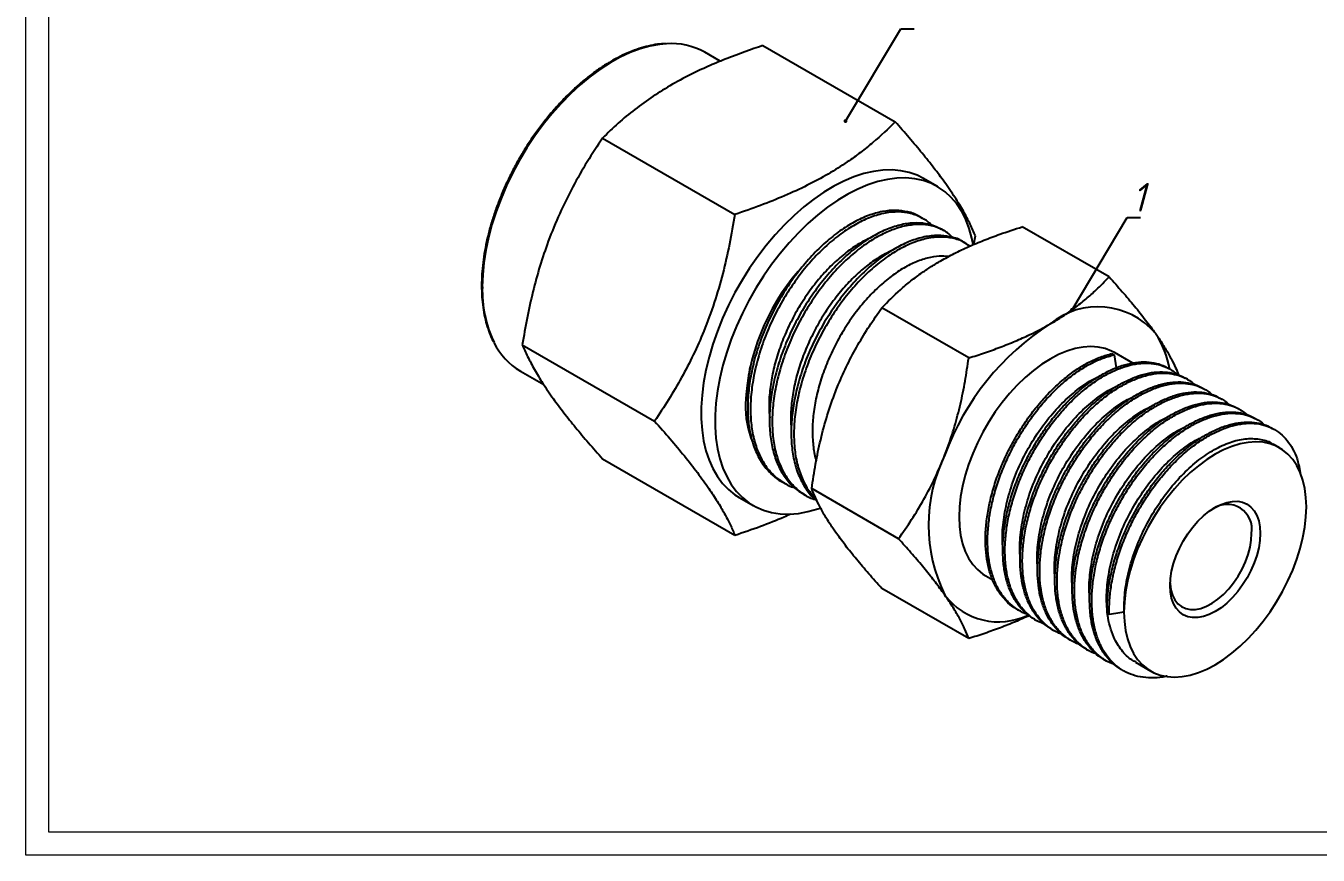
# Model space of a CAD drawing. Header units: millimetres. Extents: x 2776 to 2852, y 654 to 815.
# Drawn here: x 2775.76 to 2817.85, y 653.9 to 680.92 of the extents above; entities that cross this region are included whole.
import ezdxf

# ---------------------------------------------------------------- set-up
doc = ezdxf.new("R2010")
doc.units = ezdxf.units.MM
doc.linetypes.add('SLD-Solid', pattern=[0])
doc.styles.add('GENISO', font='geniso.shx', dxfattribs={"oblique": 15})
doc.dimstyles.new('Scale', dxfattribs={"dimscale": 0.25, "dimtxt": 2.5, "dimasz": 2.5, "dimexe": 1, "dimexo": 1, "dimgap": 0.2, "dimtad": 1, "dimdec": 1, "dimzin": 0, "dimtxsty": 'GENISO', "dimcen": 2.5, "dimclrd": 1, "dimclre": 1, "dimclrt": 7, "dimadec": 0, "dimazin": 0, "dimtfac": 1, "dimtdec": 1, "dimtmove": 0, "dimatfit": 3, "dimfxl": 1, "dimtzin": 0, "dimlwd": -1, "dimlwe": -1, "dimarcsym": 0})

msp = doc.modelspace()

# ---------------------------------------------------------------- linework, layer by layer
at = {"linetype": 'Continuous', "lineweight": 25}
for p, q in [((2799.768, 680.282), (2804.079, 677.793)), ((2798.38, 679.768), (2797.87, 680.063)), ((2794.543, 677.265), (2798.853, 674.777)), ((2805.45, 675.687), (2804.997, 675.949)), ((2804.967, 674.651), (2804.88, 674.701)), ((2805.675, 674.243), (2805.586, 674.294)), ((2806.643, 673.802), (2806.691, 674.076)), ((2811.044, 672.742), (2808.215, 674.375)), ((2806.381, 673.835), (2806.293, 673.886)), ((2806.471, 670.103), (2803.643, 671.735)), ((2791.93, 670.531), (2796.24, 668.043)), ((2811.135, 670.244), (2811.206, 670.203)), ((2811.206, 670.203), (2811.276, 669.779)), ((2811.815, 669.935), (2811.225, 670.275)), ((2813.032, 669.732), (2812.962, 669.772)), ((2791.87, 669.671), (2792.626, 669.234)), ((2813.598, 669.405), (2813.528, 669.446)), ((2814.164, 669.078), (2814.093, 669.119)), ((2814.73, 668.752), (2814.659, 668.792)), ((2815.295, 668.425), (2815.225, 668.466)), ((2815.861, 668.099), (2815.79, 668.14)), ((2816.426, 667.772), (2816.356, 667.813)), ((2816.599, 667.173), (2816.387, 667.295)), ((2794.543, 666.813), (2798.853, 664.325)), ((2800.371, 666.078), (2800.46, 666.027)), ((2798.998, 665.556), (2799.45, 665.295)), ((2801.079, 665.669), (2801.167, 665.618)), ((2804.185, 664.21), (2801.357, 665.843)), ((2807.025, 663), (2807.254, 662.868)), ((2806.471, 660.957), (2803.643, 662.59)), ((2808.047, 661.911), (2808.117, 661.87)), ((2811.046, 661.746), (2810.976, 661.787)), ((2808.612, 661.584), (2808.683, 661.543)), ((2809.178, 661.258), (2809.248, 661.217)), ((2809.743, 660.931), (2809.814, 660.89)), ((2810.309, 660.605), (2810.38, 660.564)), ((2810.875, 660.278), (2810.946, 660.237)), ((2811.905, 660.184), (2812.399, 659.898))]:
    msp.add_line(p, q, dxfattribs=at)
at = {"linetype": 'SLD-Solid', "lineweight": 15}
for points in [[(2775.757, 707.309), (2852.216, 707.309), (2852.216, 653.9), (2775.757, 653.9)], [(2776.507, 706.559), (2851.466, 706.559), (2851.466, 654.65), (2776.507, 654.65)]]:
    msp.add_lwpolyline(points, close=True, dxfattribs=at)
at = {"linetype": 'Continuous', "lineweight": 25, "flags": 128}
for points in [[(2796.627, 680.341), (2796.398, 680.32), (2796.087, 680.263), (2795.768, 680.174), (2795.444, 680.053), (2795.117, 679.9), (2794.788, 679.718), (2794.459, 679.506), (2794.133, 679.266), (2793.812, 679), (2793.497, 678.709), (2793.19, 678.395), (2792.893, 678.06), (2792.608, 677.706), (2792.336, 677.334), (2792.08, 676.948), (2791.841, 676.549), (2791.62, 676.14), (2791.418, 675.723), (2791.238, 675.301), (2791.079, 674.877), (2790.942, 674.453), (2790.83, 674.031), (2790.742, 673.614), (2790.678, 673.204), (2790.64, 672.805), (2790.627, 672.418)], [(2804.997, 675.949), (2804.787, 676.054), (2804.531, 676.145), (2804.26, 676.203), (2803.975, 676.228), (2803.678, 676.221), (2803.371, 676.181), (2803.056, 676.108), (2802.734, 676.002), (2802.408, 675.866), (2802.08, 675.698), (2801.751, 675.501), (2801.423, 675.275), (2801.099, 675.022), (2800.781, 674.743), (2800.47, 674.441), (2800.167, 674.116), (2799.876, 673.77), (2799.598, 673.407), (2799.334, 673.028), (2799.086, 672.635), (2798.856, 672.231), (2798.644, 671.818), (2798.453, 671.398), (2798.283, 670.975), (2798.135, 670.55), (2798.011, 670.126), (2797.91, 669.707), (2797.835, 669.293), (2797.784, 668.888), (2797.758, 668.495), (2797.758, 668.115), (2797.784, 667.751), (2797.835, 667.405), (2797.91, 667.079), (2798.011, 666.775), (2798.135, 666.495), (2798.283, 666.241), (2798.453, 666.014), (2798.644, 665.815), (2798.856, 665.646), (2798.998, 665.556)], [(2806.621, 673.796), (2806.578, 674.004), (2806.49, 674.319), (2806.378, 674.611), (2806.242, 674.878), (2806.083, 675.119), (2805.902, 675.332), (2805.7, 675.516), (2805.479, 675.67), (2805.24, 675.793), (2804.984, 675.883), (2804.712, 675.942), (2804.427, 675.967), (2804.131, 675.96), (2803.824, 675.919), (2803.508, 675.846), (2803.187, 675.741), (2802.861, 675.604), (2802.532, 675.437), (2802.204, 675.24), (2801.876, 675.014), (2801.552, 674.761), (2801.233, 674.482), (2800.922, 674.179), (2800.62, 673.854), (2800.329, 673.509), (2800.051, 673.146), (2799.787, 672.767), (2799.539, 672.374), (2799.308, 671.97), (2799.097, 671.556), (2798.906, 671.137), (2798.736, 670.713), (2798.588, 670.289), (2798.463, 669.865), (2798.363, 669.445), (2798.287, 669.032), (2798.236, 668.627), (2798.211, 668.234), (2798.211, 667.854), (2798.236, 667.49), (2798.287, 667.144), (2798.363, 666.818), (2798.463, 666.514), (2798.588, 666.234), (2798.736, 665.98), (2798.906, 665.753), (2799.097, 665.554), (2799.308, 665.385), (2799.539, 665.247), (2799.787, 665.14), (2800.051, 665.065), (2800.329, 665.024), (2800.62, 665.014), (2800.922, 665.038), (2801.233, 665.095), (2801.552, 665.184), (2801.634, 665.212)], [(2811.225, 670.275), (2811.126, 670.327), (2810.915, 670.408), (2810.689, 670.456), (2810.449, 670.472), (2810.198, 670.455), (2809.938, 670.405), (2809.671, 670.324), (2809.399, 670.211), (2809.125, 670.067), (2808.851, 669.894), (2808.58, 669.694), (2808.313, 669.467), (2808.052, 669.216), (2807.802, 668.943), (2807.562, 668.651), (2807.336, 668.341), (2807.125, 668.017), (2806.931, 667.681), (2806.755, 667.336), (2806.6, 666.985), (2806.467, 666.631), (2806.356, 666.278), (2806.269, 665.927), (2806.206, 665.582), (2806.168, 665.247), (2806.155, 664.923), (2806.168, 664.614), (2806.206, 664.322), (2806.269, 664.05), (2806.356, 663.8), (2806.467, 663.574), (2806.6, 663.374), (2806.755, 663.203), (2806.931, 663.06), (2807.025, 663)], [(2811.529, 661.821), (2811.542, 661.512), (2811.58, 661.22), (2811.643, 660.948), (2811.73, 660.698), (2811.841, 660.472), (2811.974, 660.272), (2812.129, 660.1), (2812.305, 659.958), (2812.499, 659.846), (2812.71, 659.765), (2812.936, 659.717), (2813.176, 659.701), (2813.426, 659.718), (2813.687, 659.767), (2813.954, 659.849), (2814.225, 659.962), (2814.499, 660.106), (2814.773, 660.279), (2815.045, 660.479), (2815.312, 660.706), (2815.572, 660.957), (2815.823, 661.229), (2816.063, 661.522), (2816.289, 661.832), (2816.5, 662.156), (2816.694, 662.492), (2816.869, 662.837), (2817.024, 663.187), (2817.158, 663.541), (2817.269, 663.895), (2817.356, 664.246), (2817.419, 664.59), (2817.456, 664.926), (2817.469, 665.25), (2817.456, 665.559), (2817.419, 665.851), (2817.356, 666.123), (2817.269, 666.373), (2817.158, 666.599), (2817.024, 666.798), (2816.869, 666.97), (2816.694, 667.113), (2816.5, 667.225), (2816.289, 667.305), (2816.063, 667.354), (2815.823, 667.369), (2815.572, 667.352), (2815.312, 667.303), (2815.045, 667.221), (2814.773, 667.108), (2814.499, 666.965), (2814.225, 666.792), (2813.954, 666.591), (2813.687, 666.365), (2813.426, 666.114), (2813.176, 665.841), (2812.936, 665.548), (2812.71, 665.239), (2812.499, 664.915), (2812.305, 664.579), (2812.129, 664.234), (2811.974, 663.883), (2811.841, 663.529), (2811.73, 663.175), (2811.643, 662.825), (2811.58, 662.48), (2811.542, 662.144), (2811.529, 661.821)], [(2815.97, 664.384), (2815.957, 664.155), (2815.92, 663.916), (2815.858, 663.67), (2815.773, 663.421), (2815.666, 663.175), (2815.539, 662.935), (2815.395, 662.705), (2815.235, 662.489), (2815.062, 662.291), (2814.88, 662.114), (2814.691, 661.962), (2814.499, 661.837), (2814.307, 661.74), (2814.119, 661.675), (2813.936, 661.641), (2813.764, 661.64), (2813.604, 661.671), (2813.459, 661.734), (2813.332, 661.828), (2813.226, 661.951), (2813.14, 662.101), (2813.079, 662.275), (2813.041, 662.472), (2813.029, 662.686), (2813.041, 662.915), (2813.079, 663.155), (2813.14, 663.401), (2813.226, 663.649), (2813.332, 663.896), (2813.459, 664.136), (2813.604, 664.366), (2813.764, 664.582), (2813.936, 664.779), (2814.119, 664.956), (2814.307, 665.108), (2814.499, 665.234), (2814.691, 665.33), (2814.88, 665.395), (2815.062, 665.429), (2815.235, 665.431), (2815.395, 665.4), (2815.539, 665.337), (2815.666, 665.243), (2815.773, 665.12), (2815.858, 664.97), (2815.92, 664.795), (2815.957, 664.599), (2815.97, 664.384)], [(2813.03, 662.771), (2813.032, 662.744), (2813.058, 662.547), (2813.109, 662.371), (2813.184, 662.219), (2813.282, 662.094), (2813.402, 661.998), (2813.539, 661.935), (2813.693, 661.904), (2813.86, 661.906), (2814.036, 661.942), (2814.219, 662.01), (2814.404, 662.109), (2814.589, 662.238), (2814.769, 662.394), (2814.941, 662.574), (2815.101, 662.773), (2815.247, 662.99), (2815.376, 663.218), (2815.485, 663.454), (2815.572, 663.694), (2815.636, 663.931), (2815.674, 664.163), (2815.687, 664.384)], [(2811.529, 661.821), (2811.259, 661.779), (2811.046, 661.746)]]:
    msp.add_lwpolyline(points, dxfattribs=at)
at = {"linetype": 'Continuous', "lineweight": 25}
for centre, radius, start, end in [((2796.781, 678.107), 2.239, 60.8993, 93.9415), ((2806.289, 668.277), 7.1, 139.2076, 177.2841), ((2794.582, 672.306), 3.956, 178.3765, 205.3724), ((2810.684, 669.31), 2.458, 40.4242, 129.3568), ((2813.736, 663.993), 8.565, 122.5702, 159.8407), ((2793.01, 671.583), 2.227, 205.9081, 239.2036), ((2810.043, 669.236), 3.015, 9.3333, 33.5733), ((2802.296, 668.534), 3.099, 178.5293, 202.6188), ((2810.304, 664.658), 5.144, 153.6129, 206.3871), ((2814.885, 664.518), 0.813, 350.5143, 124.347), ((2807.443, 663.696), 2.193, 217.164, 295.9419)]:
    msp.add_arc(centre, radius, start, end, dxfattribs=at)
for points, knots in [([(2796.599, 680.346), (2796.512, 680.34), (2796.328, 680.327), (2796.04, 680.27), (2795.737, 680.185), (2795.428, 680.071), (2795.118, 679.929), (2794.805, 679.76), (2794.494, 679.565), (2794.184, 679.345), (2793.878, 679.1), (2793.578, 678.833), (2793.284, 678.545), (2792.999, 678.238), (2792.725, 677.912), (2792.461, 677.571), (2792.21, 677.215), (2791.974, 676.846), (2791.753, 676.467), (2791.548, 676.08), (2791.361, 675.686), (2791.193, 675.287), (2791.045, 674.887), (2790.916, 674.486), (2790.809, 674.087), (2790.723, 673.692), (2790.66, 673.304), (2790.619, 672.924), (2790.605, 672.641), (2790.604, 672.485), (2790.604, 672.45)], [0, 0, 0, 0, 0.0332564, 0.0699088, 0.106627, 0.1433907, 0.1801823, 0.2169876, 0.2537961, 0.2906008, 0.3273989, 0.3641888, 0.4009704, 0.4377446, 0.4745119, 0.5112737, 0.5480315, 0.5847865, 0.6215405, 0.6582948, 0.6950505, 0.7318092, 0.7685723, 0.8053414, 0.8421181, 0.8789036, 0.9156991, 0.9525054, 0.9893226, 1, 1, 1, 1]), ([(2799.768, 680.282), (2799.376, 680.146), (2798.786, 679.942), (2798.042, 679.632), (2797.441, 679.354), (2796.814, 679.023), (2796.175, 678.629), (2795.587, 678.203), (2795.038, 677.748), (2794.71, 677.428), (2794.543, 677.265)], [0, 0, 0, 0, 0.183043, 0.275297, 0.367543, 0.491427, 0.615309, 0.742037, 0.868793, 1, 1, 1, 1]), ([(2804.079, 677.793), (2803.844, 677.567), (2803.49, 677.227), (2802.952, 676.797), (2802.472, 676.45), (2801.898, 676.088), (2801.215, 675.719), (2800.478, 675.38), (2799.689, 675.063), (2799.135, 674.873), (2798.853, 674.777)], [0, 0, 0, 0, 0.183043, 0.275297, 0.367543, 0.491427, 0.615309, 0.742037, 0.868793, 1, 1, 1, 1]), ([(2806.691, 674.076), (2806.637, 674.203), (2806.527, 674.456), (2806.305, 674.876), (2806.029, 675.332), (2805.705, 675.806), (2805.345, 676.288), (2804.96, 676.77), (2804.538, 677.272), (2804.232, 677.619), (2804.079, 677.793)], [0, 0, 0, 0, 0.131309, 0.263069, 0.396695, 0.531196, 0.647159, 0.763693, 0.881668, 1, 1, 1, 1]), ([(2794.543, 677.265), (2794.373, 677.009), (2794.033, 676.495), (2793.565, 675.677), (2793.138, 674.816), (2792.783, 673.95), (2792.496, 673.095), (2792.268, 672.258), (2792.077, 671.402), (2791.979, 670.822), (2791.93, 670.531)], [0, 0, 0, 0, 0.131309, 0.263069, 0.396695, 0.531196, 0.647159, 0.763693, 0.881668, 1, 1, 1, 1]), ([(2804.876, 674.698), (2804.865, 674.707), (2804.752, 674.789), (2804.491, 674.869), (2804.097, 674.926), (2803.663, 674.884), (2803.207, 674.755), (2802.742, 674.542), (2802.274, 674.25), (2801.81, 673.881), (2801.357, 673.438), (2800.927, 672.933), (2800.534, 672.381), (2800.185, 671.795), (2799.883, 671.182), (2799.635, 670.547), (2799.445, 669.903), (2799.322, 669.27), (2799.267, 668.665), (2799.278, 668.097), (2799.358, 667.57), (2799.508, 667.093), (2799.722, 666.678), (2800.002, 666.347), (2800.222, 666.15), (2800.36, 666.088), (2800.373, 666.082)], [0, 0, 0, 0, 0.004998, 0.049508, 0.094771, 0.14034, 0.185752, 0.230552, 0.274699, 0.319597, 0.365052, 0.410609, 0.455803, 0.500194, 0.544595, 0.589796, 0.635354, 0.680806, 0.725695, 0.769841, 0.81465, 0.860066, 0.905635, 0.950891, 0.995392, 1, 1, 1, 1]), ([(2805.26, 674.424), (2805.252, 674.434), (2805.16, 674.544), (2804.934, 674.681), (2804.583, 674.824), (2804.184, 674.873), (2803.751, 674.834), (2803.296, 674.704), (2802.831, 674.491), (2802.363, 674.199), (2801.899, 673.83), (2801.445, 673.387), (2801.016, 672.882), (2800.623, 672.33), (2800.273, 671.744), (2799.972, 671.131), (2799.723, 670.496), (2799.534, 669.852), (2799.411, 669.219), (2799.355, 668.614), (2799.367, 668.046), (2799.447, 667.519), (2799.596, 667.042), (2799.812, 666.629), (2800.086, 666.289), (2800.417, 666.042), (2800.661, 665.905), (2800.803, 665.875), (2800.808, 665.874)], [0, 0, 0, 0, 0.004237, 0.045058, 0.08608, 0.127795, 0.169793, 0.211646, 0.252935, 0.293623, 0.335002, 0.376895, 0.418881, 0.460534, 0.501446, 0.542368, 0.584026, 0.626013, 0.667904, 0.709275, 0.749961, 0.791258, 0.833115, 0.875112, 0.916823, 0.957835, 0.998664, 1, 1, 1, 1]), ([(2798.853, 674.777), (2798.798, 674.454), (2798.688, 673.808), (2798.466, 672.848), (2798.191, 671.899), (2797.867, 671.015), (2797.507, 670.202), (2797.121, 669.456), (2796.699, 668.734), (2796.393, 668.273), (2796.24, 668.043)], [0, 0, 0, 0, 0.131309, 0.263069, 0.396695, 0.531196, 0.647159, 0.763693, 0.881668, 1, 1, 1, 1]), ([(2805.581, 674.285), (2805.509, 674.327), (2805.327, 674.432), (2804.983, 674.503), (2804.566, 674.506), (2804.118, 674.415), (2803.656, 674.238), (2803.189, 673.981), (2802.722, 673.646), (2802.263, 673.235), (2801.821, 672.755), (2801.41, 672.222), (2801.041, 671.65), (2800.718, 671.048), (2800.445, 670.422), (2800.228, 669.78), (2800.075, 669.139), (2799.99, 668.521), (2799.972, 667.936), (2800.022, 667.39), (2800.14, 666.889), (2800.327, 666.445), (2800.579, 666.076), (2800.833, 665.817), (2801.019, 665.715), (2801.085, 665.679)], [0, 0, 0, 0, 0.0298106, 0.0747826, 0.1202623, 0.1657908, 0.210906, 0.2551871, 0.299689, 0.3449422, 0.3905011, 0.4359019, 0.4806904, 0.5248278, 0.5697165, 0.6151624, 0.6607083, 0.7058914, 0.7502704, 0.7946633, 0.8398547, 0.8854025, 0.9308435, 0.9757213, 1, 1, 1, 1]), ([(2805.953, 674.02), (2805.896, 674.075), (2805.749, 674.219), (2805.451, 674.363), (2805.073, 674.454), (2804.654, 674.454), (2804.206, 674.364), (2803.745, 674.187), (2803.277, 673.93), (2802.811, 673.595), (2802.351, 673.184), (2801.909, 672.704), (2801.499, 672.171), (2801.13, 671.599), (2800.806, 670.997), (2800.533, 670.371), (2800.317, 669.729), (2800.164, 669.088), (2800.079, 668.47), (2800.061, 667.885), (2800.11, 667.339), (2800.228, 666.838), (2800.415, 666.395), (2800.665, 666.021), (2800.972, 665.733), (2801.256, 665.55), (2801.451, 665.495), (2801.513, 665.478)], [0, 0, 0, 0, 0.025591, 0.066396, 0.107948, 0.149969, 0.192035, 0.233719, 0.274632, 0.315749, 0.357561, 0.399655, 0.441603, 0.482985, 0.523766, 0.565241, 0.60723, 0.649312, 0.691059, 0.732063, 0.773079, 0.814834, 0.856918, 0.898903, 0.940368, 0.981147, 1, 1, 1, 1]), ([(2803.3, 674.029), (2803.164, 673.964), (2802.892, 673.832), (2802.478, 673.545), (2802.07, 673.195), (2801.674, 672.781), (2801.304, 672.315), (2800.969, 671.813), (2800.674, 671.283), (2800.422, 670.73), (2800.22, 670.16), (2800.072, 669.588), (2799.986, 669.033), (2799.955, 668.547), (2799.979, 668.266), (2799.99, 668.148)], [0, 0, 0, 0, 0.077616, 0.155036, 0.233914, 0.313508, 0.393013, 0.471623, 0.548824, 0.626968, 0.706262, 0.785918, 0.865121, 0.943089, 1, 1, 1, 1]), ([(2806.288, 673.879), (2806.265, 673.895), (2806.139, 673.984), (2805.862, 674.064), (2805.463, 674.109), (2805.026, 674.058), (2804.569, 673.919), (2804.103, 673.696), (2803.635, 673.395), (2803.172, 673.018), (2802.72, 672.567), (2802.294, 672.055), (2801.906, 671.499), (2801.562, 670.91), (2801.266, 670.294), (2801.024, 669.657), (2800.842, 669.013), (2800.727, 668.383), (2800.679, 667.782), (2800.698, 667.218), (2800.786, 666.697), (2800.942, 666.225), (2801.169, 665.825), (2801.366, 665.568), (2801.501, 665.472), (2801.523, 665.456)], [0, 0, 0, 0, 0.010375, 0.056627, 0.103608, 0.150853, 0.19788, 0.244221, 0.290014, 0.336646, 0.383803, 0.43101, 0.477788, 0.523701, 0.569846, 0.616769, 0.664008, 0.711082, 0.757521, 0.803286, 0.849832, 0.896954, 0.94418, 0.991028, 1, 1, 1, 1]), ([(2806.503, 673.743), (2806.439, 673.79), (2806.274, 673.911), (2805.952, 674.015), (2805.551, 674.058), (2805.114, 674.007), (2804.657, 673.868), (2804.192, 673.645), (2803.724, 673.344), (2803.26, 672.966), (2802.809, 672.516), (2802.383, 672.004), (2801.995, 671.448), (2801.651, 670.859), (2801.355, 670.243), (2801.112, 669.606), (2800.93, 668.962), (2800.815, 668.332), (2800.768, 667.731), (2800.787, 667.168), (2800.874, 666.645), (2801.033, 666.176), (2801.237, 665.789), (2801.415, 665.599), (2801.495, 665.513)], [0, 0, 0, 0, 0.029104, 0.075304, 0.122231, 0.169422, 0.216394, 0.262682, 0.308422, 0.355001, 0.402104, 0.449257, 0.495981, 0.541841, 0.587933, 0.634802, 0.681987, 0.729008, 0.775393, 0.821106, 0.867598, 0.914666, 0.961838, 1, 1, 1, 1]), ([(2805.561, 673.268), (2805.707, 673.348), (2805.997, 673.51), (2806.468, 673.732), (2806.963, 673.94), (2807.543, 674.159), (2807.969, 674.296), (2808.215, 674.375)], [0, 0, 0, 0, 0.183856, 0.368457, 0.555085, 0.742276, 1, 1, 1, 1]), ([(2804.002, 673.618), (2803.867, 673.553), (2803.597, 673.423), (2803.185, 673.137), (2802.777, 672.787), (2802.381, 672.373), (2802.011, 671.907), (2801.676, 671.405), (2801.381, 670.875), (2801.129, 670.322), (2800.927, 669.752), (2800.779, 669.18), (2800.693, 668.625), (2800.662, 668.163), (2800.684, 667.906), (2800.692, 667.811)], [0, 0, 0, 0, 0.077498, 0.155883, 0.235744, 0.316331, 0.396827, 0.476417, 0.554581, 0.633699, 0.713982, 0.79463, 0.874821, 0.953761, 1, 1, 1, 1]), ([(2805.811, 673.403), (2805.713, 673.412), (2805.496, 673.432), (2805.125, 673.366), (2804.719, 673.227), (2804.306, 673.013), (2803.893, 672.73), (2803.484, 672.379), (2803.088, 671.964), (2802.718, 671.499), (2802.383, 670.997), (2802.088, 670.467), (2801.836, 669.914), (2801.634, 669.344), (2801.486, 668.772), (2801.399, 668.216), (2801.37, 667.686), (2801.407, 667.197), (2801.454, 666.882), (2801.505, 666.747), (2801.505, 666.747)], [0, 0, 0, 0, 0.049303, 0.109489, 0.169267, 0.228047, 0.286552, 0.346158, 0.406306, 0.466386, 0.52579, 0.58413, 0.643182, 0.703103, 0.763297, 0.823149, 0.882068, 0.940474, 0.999984, 1, 1, 1, 1]), ([(2803.643, 671.735), (2803.838, 671.935), (2804.131, 672.234), (2804.584, 672.612), (2804.921, 672.863), (2805.248, 673.081), (2805.457, 673.205), (2805.561, 673.268)], [0, 0, 0, 0, 0.361399, 0.543791, 0.726164, 0.862929, 1, 1, 1, 1]), ([(2809.125, 671.21), (2809.265, 671.294), (2809.545, 671.462), (2809.931, 671.734), (2810.291, 672.019), (2810.669, 672.354), (2810.906, 672.6), (2811.044, 672.742)], [0, 0, 0, 0, 0.183856, 0.368457, 0.555085, 0.742276, 1, 1, 1, 1]), ([(2811.044, 672.742), (2811.188, 672.581), (2811.478, 672.258), (2811.877, 671.788), (2812.246, 671.33), (2812.451, 671.046), (2812.555, 670.904)], [0, 0, 0, 0, 0.2470671, 0.4950148, 0.746633, 1, 1, 1, 1]), ([(2790.604, 672.45), (2790.605, 672.387), (2790.606, 672.205), (2790.627, 671.914), (2790.673, 671.583), (2790.742, 671.269), (2790.835, 670.976), (2790.918, 670.763), (2790.977, 670.657), (2790.99, 670.633)], [0, 0, 0, 0, 0.090639, 0.262789, 0.434988, 0.607156, 0.779232, 0.951135, 1, 1, 1, 1]), ([(2802.132, 669.002), (2802.162, 669.076), (2802.281, 669.378), (2802.516, 669.893), (2802.857, 670.532), (2803.233, 671.149), (2803.506, 671.54), (2803.643, 671.735)], [0, 0, 0, 0, 0.074988, 0.303354, 0.533056, 0.766118, 1, 1, 1, 1]), ([(2806.471, 670.103), (2806.645, 670.158), (2806.991, 670.268), (2807.497, 670.45), (2807.989, 670.646), (2808.544, 670.892), (2808.907, 671.091), (2809.125, 671.21)], [0, 0, 0, 0, 0.180583, 0.361479, 0.543586, 0.726243, 1, 1, 1, 1]), ([(2812.555, 670.904), (2812.583, 670.862), (2812.699, 670.696), (2812.877, 670.419), (2813.065, 670.086), (2813.208, 669.795), (2813.276, 669.624), (2813.306, 669.547)], [0, 0, 0, 0, 0.078654, 0.318184, 0.559117, 0.803572, 1, 1, 1, 1]), ([(2791.93, 670.531), (2791.985, 670.404), (2792.095, 670.151), (2792.317, 669.731), (2792.592, 669.275), (2792.916, 668.801), (2793.276, 668.319), (2793.662, 667.837), (2794.084, 667.335), (2794.389, 666.987), (2794.543, 666.813)], [0, 0, 0, 0, 0.131309, 0.263069, 0.396695, 0.531196, 0.647159, 0.763693, 0.881668, 1, 1, 1, 1]), ([(2808.008, 661.94), (2807.987, 661.951), (2807.869, 662.012), (2807.685, 662.18), (2807.462, 662.445), (2807.281, 662.767), (2807.144, 663.134), (2807.054, 663.539), (2807.012, 663.973), (2807.015, 664.434), (2807.063, 664.92), (2807.158, 665.427), (2807.299, 665.943), (2807.481, 666.459), (2807.702, 666.962), (2807.957, 667.448), (2808.243, 667.915), (2808.56, 668.36), (2808.903, 668.774), (2809.265, 669.149), (2809.637, 669.476), (2810.014, 669.751), (2810.391, 669.973), (2810.768, 670.145), (2811.012, 670.211), (2811.135, 670.244)], [0, 0, 0, 0, 0.009598, 0.054232, 0.099489, 0.145052, 0.19059, 0.235772, 0.280285, 0.324471, 0.369407, 0.414834, 0.460427, 0.505854, 0.550788, 0.594974, 0.639488, 0.684672, 0.730209, 0.775772, 0.821028, 0.865661, 0.909791, 0.954626, 1, 1, 1, 1]), ([(2808.369, 661.757), (2808.347, 661.764), (2808.219, 661.802), (2808.012, 661.927), (2807.754, 662.136), (2807.533, 662.405), (2807.352, 662.726), (2807.215, 663.093), (2807.125, 663.498), (2807.082, 663.932), (2807.085, 664.393), (2807.134, 664.88), (2807.229, 665.386), (2807.369, 665.903), (2807.552, 666.418), (2807.773, 666.921), (2808.027, 667.407), (2808.314, 667.874), (2808.631, 668.319), (2808.974, 668.733), (2809.335, 669.108), (2809.708, 669.435), (2810.085, 669.71), (2810.462, 669.932), (2810.839, 670.104), (2811.083, 670.17), (2811.206, 670.203)], [0, 0, 0, 0, 0.008971, 0.051245, 0.094002, 0.137356, 0.181003, 0.224626, 0.267908, 0.310549, 0.352878, 0.395924, 0.439441, 0.483117, 0.526633, 0.569678, 0.612006, 0.654648, 0.697931, 0.741554, 0.785201, 0.828554, 0.87131, 0.913584, 0.956534, 1, 1, 1, 1]), ([(2799.347, 669.82), (2799.325, 669.693), (2799.271, 669.382), (2799.249, 668.973), (2799.271, 668.71), (2799.279, 668.608)], [0, 0, 0, 0, 0.298887, 0.730697, 1, 1, 1, 1]), ([(2805.696, 666.944), (2805.725, 667.019), (2805.84, 667.323), (2806.018, 667.871), (2806.207, 668.598), (2806.359, 669.344), (2806.434, 669.849), (2806.471, 670.103)], [0, 0, 0, 0, 0.074988, 0.303354, 0.533056, 0.766117, 1, 1, 1, 1]), ([(2808.613, 661.585), (2808.524, 661.642), (2808.343, 661.76), (2808.112, 662.007), (2807.914, 662.306), (2807.759, 662.656), (2807.65, 663.047), (2807.589, 663.47), (2807.574, 663.921), (2807.604, 664.397), (2807.68, 664.897), (2807.803, 665.411), (2807.969, 665.928), (2808.175, 666.437), (2808.417, 666.93), (2808.691, 667.405), (2808.996, 667.859), (2809.329, 668.287), (2809.685, 668.678), (2810.054, 669.025), (2810.429, 669.321), (2810.807, 669.564), (2811.184, 669.755), (2811.557, 669.89), (2811.921, 669.966), (2812.267, 669.982), (2812.585, 669.932), (2812.807, 669.864), (2812.912, 669.796), (2812.931, 669.783)], [0, 0, 0, 0, 0.036336, 0.074533, 0.113098, 0.151754, 0.190219, 0.22822, 0.265635, 0.303499, 0.341885, 0.380523, 0.419132, 0.457433, 0.495158, 0.532638, 0.570756, 0.609283, 0.647943, 0.686455, 0.724542, 0.761999, 0.799762, 0.838087, 0.876705, 0.915336, 0.953701, 0.991529, 1, 1, 1, 1]), ([(2808.953, 661.422), (2808.864, 661.457), (2808.674, 661.534), (2808.418, 661.72), (2808.182, 661.965), (2807.985, 662.266), (2807.83, 662.615), (2807.721, 663.006), (2807.659, 663.429), (2807.644, 663.88), (2807.675, 664.356), (2807.751, 664.856), (2807.874, 665.37), (2808.04, 665.887), (2808.246, 666.396), (2808.488, 666.889), (2808.762, 667.364), (2809.067, 667.818), (2809.4, 668.246), (2809.755, 668.637), (2810.125, 668.984), (2810.5, 669.28), (2810.878, 669.524), (2811.254, 669.714), (2811.628, 669.849), (2811.991, 669.926), (2812.337, 669.94), (2812.658, 669.895), (2812.946, 669.786), (2813.148, 669.673), (2813.241, 669.58), (2813.261, 669.56)], [0, 0, 0, 0, 0.030491, 0.065492, 0.101079, 0.137009, 0.173024, 0.208861, 0.244266, 0.279125, 0.314403, 0.350167, 0.386165, 0.422136, 0.45782, 0.492969, 0.527888, 0.563402, 0.599297, 0.635316, 0.671196, 0.706682, 0.741579, 0.776763, 0.81247, 0.848449, 0.884442, 0.920185, 0.955429, 0.990298, 1, 1, 1, 1]), ([(2807.583, 663.945), (2807.578, 663.998), (2807.555, 664.249), (2807.588, 664.747), (2807.71, 665.433), (2807.927, 666.137), (2808.224, 666.825), (2808.593, 667.48), (2809.021, 668.087), (2809.498, 668.629), (2810.002, 669.072), (2810.408, 669.359), (2810.635, 669.457), (2810.694, 669.483)], [0, 0, 0, 0, 0.02796, 0.130866, 0.235776, 0.341016, 0.444879, 0.547124, 0.651457, 0.756774, 0.861362, 0.963769, 1, 1, 1, 1]), ([(2809.182, 661.264), (2809.128, 661.294), (2808.978, 661.377), (2808.768, 661.576), (2808.553, 661.854), (2808.381, 662.185), (2808.254, 662.56), (2808.173, 662.972), (2808.14, 663.412), (2808.152, 663.878), (2808.21, 664.369), (2808.314, 664.878), (2808.464, 665.396), (2808.655, 665.909), (2808.882, 666.409), (2809.144, 666.891), (2809.436, 667.354), (2809.759, 667.793), (2810.107, 668.201), (2810.471, 668.566), (2810.845, 668.883), (2811.222, 669.147), (2811.6, 669.359), (2811.975, 669.517), (2812.343, 669.617), (2812.697, 669.657), (2813.028, 669.633), (2813.307, 669.563), (2813.46, 669.477), (2813.525, 669.44)], [0, 0, 0, 0, 0.021164, 0.058988, 0.097286, 0.135785, 0.174206, 0.212271, 0.24972, 0.287156, 0.325213, 0.36363, 0.402131, 0.440434, 0.478268, 0.51553, 0.55326, 0.591504, 0.62999, 0.668441, 0.706577, 0.744134, 0.781477, 0.819457, 0.857838, 0.896344, 0.934694, 0.972615, 1, 1, 1, 1]), ([(2809.508, 661.104), (2809.462, 661.119), (2809.312, 661.168), (2809.088, 661.312), (2808.837, 661.533), (2808.624, 661.813), (2808.452, 662.144), (2808.324, 662.52), (2808.244, 662.931), (2808.211, 663.371), (2808.223, 663.837), (2808.281, 664.328), (2808.385, 664.838), (2808.534, 665.355), (2808.725, 665.868), (2808.953, 666.368), (2809.214, 666.85), (2809.507, 667.313), (2809.83, 667.753), (2810.177, 668.16), (2810.542, 668.525), (2810.916, 668.842), (2811.293, 669.106), (2811.67, 669.318), (2812.045, 669.476), (2812.414, 669.576), (2812.768, 669.615), (2813.099, 669.593), (2813.401, 669.51), (2813.644, 669.392), (2813.772, 669.28), (2813.822, 669.236)], [0, 0, 0, 0, 0.015266, 0.050189, 0.085641, 0.121537, 0.157621, 0.193633, 0.229311, 0.26441, 0.299499, 0.335169, 0.371177, 0.407262, 0.443163, 0.478624, 0.513549, 0.548913, 0.584758, 0.620831, 0.65687, 0.692614, 0.727815, 0.762816, 0.798414, 0.834388, 0.870479, 0.906424, 0.941967, 0.976925, 1, 1, 1, 1]), ([(2801.357, 665.843), (2801.396, 666.111), (2801.476, 666.647), (2801.644, 667.444), (2801.854, 668.236), (2802.039, 668.746), (2802.132, 669.002)], [0, 0, 0, 0, 0.247067, 0.495015, 0.746633, 1, 1, 1, 1]), ([(2808.152, 663.576), (2808.145, 663.643), (2808.12, 663.908), (2808.154, 664.421), (2808.276, 665.107), (2808.493, 665.811), (2808.79, 666.499), (2809.158, 667.154), (2809.586, 667.761), (2810.064, 668.303), (2810.568, 668.745), (2810.963, 669.026), (2811.18, 669.121), (2811.228, 669.142)], [0, 0, 0, 0, 0.035255, 0.138057, 0.242861, 0.347994, 0.451752, 0.553893, 0.65812, 0.76333, 0.867812, 0.970115, 1, 1, 1, 1]), ([(2809.745, 660.935), (2809.729, 660.943), (2809.614, 660.998), (2809.43, 661.155), (2809.199, 661.409), (2809.01, 661.721), (2808.864, 662.08), (2808.765, 662.478), (2808.713, 662.907), (2808.708, 663.363), (2808.747, 663.844), (2808.833, 664.347), (2808.965, 664.863), (2809.14, 665.379), (2809.353, 665.885), (2809.601, 666.375), (2809.882, 666.846), (2810.193, 667.295), (2810.531, 667.716), (2810.89, 668.099), (2811.261, 668.436), (2811.637, 668.722), (2812.015, 668.954), (2812.391, 669.134), (2812.763, 669.258), (2813.124, 669.321), (2813.466, 669.324), (2813.778, 669.261), (2813.987, 669.19), (2814.081, 669.124), (2814.091, 669.116)], [0, 0, 0, 0, 0.006254, 0.043819, 0.081961, 0.120414, 0.158901, 0.197142, 0.234868, 0.272132, 0.309973, 0.348281, 0.386783, 0.425199, 0.463253, 0.500683, 0.53814, 0.576212, 0.614636, 0.653136, 0.691431, 0.729251, 0.766511, 0.80426, 0.842514, 0.881005, 0.919452, 0.957578, 0.995117, 1, 1, 1, 1]), ([(2810.078, 660.769), (2810.072, 660.771), (2809.958, 660.801), (2809.763, 660.914), (2809.498, 661.11), (2809.27, 661.369), (2809.081, 661.68), (2808.935, 662.039), (2808.836, 662.437), (2808.784, 662.866), (2808.778, 663.322), (2808.818, 663.803), (2808.904, 664.306), (2809.035, 664.822), (2809.21, 665.338), (2809.424, 665.844), (2809.672, 666.334), (2809.952, 666.805), (2810.264, 667.254), (2810.602, 667.676), (2810.961, 668.059), (2811.332, 668.396), (2811.708, 668.681), (2812.086, 668.913), (2812.462, 669.093), (2812.834, 669.217), (2813.195, 669.281), (2813.536, 669.282), (2813.851, 669.225), (2814.132, 669.104), (2814.317, 668.994), (2814.396, 668.909), (2814.404, 668.9)], [0, 0, 0, 0, 0.002024, 0.036919, 0.072025, 0.10767, 0.143606, 0.179573, 0.21531, 0.250566, 0.285391, 0.320755, 0.356554, 0.392536, 0.428437, 0.463999, 0.498979, 0.533984, 0.569563, 0.605472, 0.641452, 0.67724, 0.712583, 0.747404, 0.782682, 0.818432, 0.854403, 0.890333, 0.925962, 0.961044, 0.995957, 1, 1, 1, 1]), ([(2810.312, 660.609), (2810.24, 660.652), (2810.074, 660.752), (2809.852, 660.975), (2809.646, 661.264), (2809.483, 661.605), (2809.365, 661.988), (2809.294, 662.406), (2809.27, 662.851), (2809.291, 663.323), (2809.359, 663.818), (2809.473, 664.33), (2809.631, 664.847), (2809.829, 665.359), (2810.064, 665.855), (2810.332, 666.334), (2810.631, 666.792), (2810.959, 667.226), (2811.311, 667.625), (2811.678, 667.982), (2812.053, 668.288), (2812.43, 668.541), (2812.807, 668.742), (2813.182, 668.889), (2813.548, 668.977), (2813.898, 669.004), (2814.223, 668.967), (2814.477, 668.895), (2814.61, 668.813), (2814.655, 668.786)], [0, 0, 0, 0, 0.028798, 0.066738, 0.105099, 0.143604, 0.181974, 0.219934, 0.257259, 0.29484, 0.332992, 0.371448, 0.40993, 0.448159, 0.485865, 0.523131, 0.560986, 0.599301, 0.637802, 0.67621, 0.714249, 0.751659, 0.789133, 0.827215, 0.865643, 0.904139, 0.942424, 0.980225, 1, 1, 1, 1]), ([(2810.646, 660.448), (2810.578, 660.472), (2810.406, 660.534), (2810.166, 660.699), (2809.922, 660.932), (2809.717, 661.223), (2809.553, 661.564), (2809.436, 661.948), (2809.365, 662.365), (2809.341, 662.81), (2809.362, 663.282), (2809.43, 663.777), (2809.543, 664.289), (2809.701, 664.807), (2809.9, 665.318), (2810.135, 665.815), (2810.403, 666.293), (2810.702, 666.751), (2811.03, 667.185), (2811.382, 667.585), (2811.749, 667.941), (2812.124, 668.247), (2812.501, 668.501), (2812.878, 668.701), (2813.252, 668.848), (2813.619, 668.936), (2813.968, 668.963), (2814.295, 668.929), (2814.589, 668.832), (2814.809, 668.718), (2814.915, 668.617), (2814.947, 668.587)], [0, 0, 0, 0, 0.023094, 0.058069, 0.093636, 0.129596, 0.165691, 0.20166, 0.237245, 0.272234, 0.307464, 0.343228, 0.379278, 0.415352, 0.451188, 0.486535, 0.521469, 0.556955, 0.592872, 0.628964, 0.664969, 0.700627, 0.735696, 0.770825, 0.806525, 0.842548, 0.878635, 0.914524, 0.949959, 0.984884, 1, 1, 1, 1]), ([(2808.716, 663.261), (2808.71, 663.325), (2808.686, 663.586), (2808.719, 664.094), (2808.841, 664.78), (2809.059, 665.484), (2809.356, 666.172), (2809.724, 666.827), (2810.152, 667.434), (2810.63, 667.976), (2811.134, 668.419), (2811.542, 668.707), (2811.77, 668.806), (2811.832, 668.833)], [0, 0, 0, 0, 0.032944, 0.135186, 0.23942, 0.343981, 0.447175, 0.54876, 0.65242, 0.757058, 0.860972, 0.962718, 1, 1, 1, 1]), ([(2809.282, 662.94), (2809.276, 663.002), (2809.252, 663.261), (2809.285, 663.768), (2809.407, 664.454), (2809.624, 665.158), (2809.921, 665.846), (2810.29, 666.501), (2810.718, 667.108), (2811.195, 667.65), (2811.699, 668.092), (2812.1, 668.377), (2812.322, 668.473), (2812.377, 668.497)], [0, 0, 0, 0, 0.032139, 0.134905, 0.239672, 0.344768, 0.44849, 0.550596, 0.654786, 0.75996, 0.864405, 0.966672, 1, 1, 1, 1]), ([(2810.878, 660.284), (2810.843, 660.303), (2810.709, 660.371), (2810.511, 660.549), (2810.289, 660.815), (2810.108, 661.137), (2809.972, 661.504), (2809.882, 661.909), (2809.84, 662.344), (2809.843, 662.805), (2809.892, 663.292), (2809.987, 663.798), (2810.128, 664.315), (2810.311, 664.83), (2810.532, 665.333), (2810.787, 665.819), (2811.074, 666.286), (2811.391, 666.73), (2811.734, 667.144), (2812.096, 667.519), (2812.469, 667.846), (2812.845, 668.12), (2813.223, 668.342), (2813.599, 668.511), (2813.969, 668.622), (2814.327, 668.674), (2814.662, 668.663), (2814.966, 668.597), (2815.14, 668.507), (2815.224, 668.464)], [0, 0, 0, 0, 0.013861, 0.051563, 0.089788, 0.12827, 0.166727, 0.204883, 0.242471, 0.279792, 0.317748, 0.356116, 0.394622, 0.432985, 0.470931, 0.508244, 0.545845, 0.584008, 0.622469, 0.660948, 0.699167, 0.736856, 0.774128, 0.811999, 0.850322, 0.888825, 0.927228, 0.965253, 1, 1, 1, 1]), ([(2811.198, 660.124), (2811.175, 660.131), (2811.045, 660.17), (2810.838, 660.296), (2810.58, 660.505), (2810.36, 660.775), (2810.179, 661.096), (2810.043, 661.464), (2809.953, 661.869), (2809.91, 662.303), (2809.914, 662.764), (2809.963, 663.251), (2810.058, 663.757), (2810.199, 664.274), (2810.382, 664.789), (2810.603, 665.292), (2810.858, 665.778), (2811.145, 666.245), (2811.462, 666.689), (2811.805, 667.104), (2812.167, 667.478), (2812.54, 667.805), (2812.916, 668.079), (2813.294, 668.301), (2813.67, 668.47), (2814.04, 668.582), (2814.397, 668.633), (2814.734, 668.623), (2815.041, 668.551), (2815.314, 668.43), (2815.465, 668.306), (2815.538, 668.246)], [0, 0, 0, 0, 0.007714, 0.042583, 0.077858, 0.113623, 0.149627, 0.18561, 0.221309, 0.256478, 0.291397, 0.32691, 0.362808, 0.398835, 0.434729, 0.470232, 0.505144, 0.540324, 0.576032, 0.612017, 0.648019, 0.683778, 0.719041, 0.753914, 0.789347, 0.825204, 0.861228, 0.897159, 0.932736, 0.967722, 1, 1, 1, 1]), ([(2809.849, 662.59), (2809.843, 662.66), (2809.817, 662.926), (2809.851, 663.441), (2809.973, 664.127), (2810.19, 664.831), (2810.487, 665.519), (2810.855, 666.174), (2811.283, 666.781), (2811.761, 667.323), (2812.265, 667.765), (2812.67, 668.053), (2812.897, 668.151), (2812.956, 668.176)], [0, 0, 0, 0, 0.035954, 0.138035, 0.242103, 0.346498, 0.449528, 0.550953, 0.654449, 0.758921, 0.86267, 0.964255, 1, 1, 1, 1]), ([(2811.441, 659.952), (2811.352, 660.01), (2811.17, 660.128), (2810.939, 660.376), (2810.741, 660.676), (2810.586, 661.027), (2810.478, 661.418), (2810.417, 661.841), (2810.402, 662.292), (2810.433, 662.768), (2810.51, 663.268), (2810.633, 663.782), (2810.799, 664.299), (2811.006, 664.808), (2811.247, 665.301), (2811.522, 665.776), (2811.827, 666.23), (2812.161, 666.657), (2812.516, 667.048), (2812.885, 667.395), (2813.261, 667.69), (2813.638, 667.933), (2814.015, 668.123), (2814.389, 668.258), (2814.752, 668.334), (2815.098, 668.349), (2815.416, 668.299), (2815.647, 668.226), (2815.759, 668.152), (2815.787, 668.134)], [0, 0, 0, 0, 0.036511, 0.074559, 0.112972, 0.151473, 0.189782, 0.227627, 0.264891, 0.302609, 0.340845, 0.37933, 0.417783, 0.455927, 0.493497, 0.530831, 0.568801, 0.607176, 0.645682, 0.684038, 0.721969, 0.759272, 0.796891, 0.835066, 0.873531, 0.912007, 0.950215, 0.987887, 1, 1, 1, 1]), ([(2812.935, 659.734), (2812.921, 659.73), (2812.775, 659.69), (2812.509, 659.672), (2812.147, 659.684), (2811.814, 659.763), (2811.513, 659.897), (2811.244, 660.088), (2811.009, 660.334), (2810.811, 660.636), (2810.657, 660.986), (2810.549, 661.377), (2810.488, 661.8), (2810.473, 662.251), (2810.503, 662.728), (2810.58, 663.227), (2810.703, 663.741), (2810.87, 664.258), (2811.076, 664.767), (2811.318, 665.26), (2811.592, 665.735), (2811.898, 666.189), (2812.231, 666.616), (2812.587, 667.008), (2812.956, 667.354), (2813.331, 667.65), (2813.709, 667.893), (2814.086, 668.083), (2814.459, 668.217), (2814.823, 668.293), (2815.168, 668.307), (2815.489, 668.261), (2815.777, 668.152), (2815.978, 668.039), (2816.07, 667.946), (2816.09, 667.927)], [0, 0, 0, 0, 0.003499, 0.035774, 0.067986, 0.099905, 0.13131, 0.162683, 0.19458, 0.226783, 0.25906, 0.291176, 0.322902, 0.354142, 0.385763, 0.417817, 0.45008, 0.482317, 0.514294, 0.54579, 0.577089, 0.60892, 0.641092, 0.673372, 0.705527, 0.737326, 0.768599, 0.800136, 0.83214, 0.864386, 0.896642, 0.928673, 0.960255, 0.991507, 1, 1, 1, 1]), ([(2796.24, 668.043), (2796.41, 667.85), (2796.75, 667.463), (2797.218, 666.901), (2797.645, 666.358), (2798, 665.866), (2798.287, 665.427), (2798.515, 665.035), (2798.706, 664.666), (2798.804, 664.439), (2798.853, 664.325)], [0, 0, 0, 0, 0.131309, 0.263069, 0.396695, 0.531196, 0.647159, 0.763693, 0.881668, 1, 1, 1, 1]), ([(2810.411, 662.313), (2810.406, 662.366), (2810.383, 662.617), (2810.417, 663.115), (2810.538, 663.8), (2810.756, 664.505), (2811.053, 665.192), (2811.421, 665.847), (2811.849, 666.454), (2812.327, 666.997), (2812.831, 667.439), (2813.237, 667.726), (2813.463, 667.825), (2813.523, 667.85)], [0, 0, 0, 0, 0.027768, 0.130684, 0.235606, 0.340857, 0.444731, 0.546987, 0.651331, 0.756659, 0.861258, 0.963675, 1, 1, 1, 1]), ([(2810.976, 661.787), (2810.977, 661.94), (2810.979, 662.248), (2811.04, 662.74), (2811.144, 663.25), (2811.294, 663.767), (2811.485, 664.28), (2811.713, 664.78), (2811.974, 665.262), (2812.267, 665.725), (2812.59, 666.164), (2812.938, 666.571), (2813.303, 666.936), (2813.677, 667.253), (2814.054, 667.516), (2814.431, 667.728), (2814.806, 667.885), (2815.175, 667.985), (2815.528, 668.024), (2815.859, 667.999), (2816.136, 667.93), (2816.289, 667.843), (2816.353, 667.808)], [0, 0, 0, 0, 0.049927, 0.100679, 0.151908, 0.203246, 0.254316, 0.304759, 0.354444, 0.404762, 0.455761, 0.507082, 0.558351, 0.609198, 0.659271, 0.709071, 0.759721, 0.810902, 0.862246, 0.913381, 0.96394, 1, 1, 1, 1]), ([(2811.046, 661.746), (2811.047, 661.899), (2811.049, 662.207), (2811.11, 662.7), (2811.214, 663.209), (2811.364, 663.726), (2811.555, 664.24), (2811.783, 664.739), (2812.045, 665.221), (2812.338, 665.684), (2812.661, 666.123), (2813.009, 666.53), (2813.373, 666.895), (2813.747, 667.212), (2814.124, 667.476), (2814.502, 667.687), (2814.877, 667.844), (2815.245, 667.944), (2815.599, 667.983), (2815.93, 667.96), (2816.232, 667.877), (2816.504, 667.737), (2816.742, 667.542), (2816.945, 667.291), (2817.106, 666.986), (2817.217, 666.677), (2817.253, 666.454), (2817.268, 666.364)], [0, 0, 0, 0, 0.039876, 0.080412, 0.121328, 0.162331, 0.203121, 0.243409, 0.283092, 0.323281, 0.364013, 0.405003, 0.445951, 0.486563, 0.526555, 0.56633, 0.606784, 0.647661, 0.68867, 0.729511, 0.769892, 0.809611, 0.849695, 0.890363, 0.931333, 0.972307, 1, 1, 1, 1]), ([(2810.98, 661.943), (2810.974, 662.011), (2810.949, 662.275), (2810.982, 662.788), (2811.104, 663.474), (2811.321, 664.178), (2811.618, 664.866), (2811.987, 665.521), (2812.415, 666.128), (2812.892, 666.67), (2813.396, 667.112), (2813.791, 667.393), (2814.007, 667.487), (2814.055, 667.508)], [0, 0, 0, 0, 0.035183, 0.138036, 0.242892, 0.348077, 0.451887, 0.554079, 0.658358, 0.76362, 0.868154, 0.970508, 1, 1, 1, 1]), ([(2811.529, 661.821), (2811.533, 662.031), (2811.541, 662.457), (2811.672, 663.148), (2811.887, 663.851), (2812.184, 664.539), (2812.552, 665.194), (2812.981, 665.802), (2813.458, 666.342), (2813.963, 666.791), (2814.478, 667.135), (2814.99, 667.369), (2815.486, 667.487), (2815.938, 667.469), (2816.24, 667.397), (2816.366, 667.3), (2816.383, 667.288)], [0, 0, 0, 0, 0.07522, 0.151906, 0.228832, 0.304753, 0.37949, 0.455753, 0.532736, 0.609186, 0.684041, 0.759707, 0.83656, 0.913362, 0.988877, 1, 1, 1, 1]), ([(2804.185, 664.21), (2804.33, 664.417), (2804.619, 664.832), (2805.018, 665.496), (2805.387, 666.196), (2805.593, 666.694), (2805.696, 666.944)], [0, 0, 0, 0, 0.247067, 0.495015, 0.746633, 1, 1, 1, 1]), ([(2802.132, 664.429), (2802.104, 664.47), (2801.988, 664.636), (2801.81, 664.913), (2801.621, 665.246), (2801.469, 665.558), (2801.394, 665.748), (2801.357, 665.843)], [0, 0, 0, 0, 0.074988, 0.303354, 0.533056, 0.766117, 1, 1, 1, 1]), ([(2798.853, 664.325), (2799.134, 664.422), (2799.681, 664.61), (2800.288, 664.846), (2800.602, 664.992), (2800.674, 665.026)], [0, 0, 0, 0, 0.4484025, 0.8721804, 1, 1, 1, 1]), ([(2803.643, 662.59), (2803.498, 662.751), (2803.209, 663.074), (2802.81, 663.545), (2802.441, 664.002), (2802.235, 664.286), (2802.132, 664.429)], [0, 0, 0, 0, 0.247067, 0.495015, 0.746633, 1, 1, 1, 1]), ([(2805.696, 662.372), (2805.666, 662.413), (2805.547, 662.581), (2805.312, 662.891), (2804.971, 663.312), (2804.595, 663.753), (2804.322, 664.058), (2804.185, 664.21)], [0, 0, 0, 0, 0.074988, 0.303354, 0.533056, 0.766117, 1, 1, 1, 1]), ([(2806.471, 660.957), (2806.432, 661.058), (2806.352, 661.26), (2806.185, 661.596), (2805.975, 661.962), (2805.789, 662.235), (2805.696, 662.372)], [0, 0, 0, 0, 0.247067, 0.495015, 0.746633, 1, 1, 1, 1]), ([(2811.911, 660.196), (2811.869, 660.216), (2811.69, 660.3), (2811.442, 660.566), (2811.208, 660.942), (2811.07, 661.348), (2811.006, 661.612), (2810.994, 661.764), (2810.993, 661.777)], [0, 0, 0, 0, 0.082091, 0.346463, 0.614629, 0.799744, 0.983165, 1, 1, 1, 1]), ([(2808.44, 661.707), (2808.292, 661.639), (2807.989, 661.499), (2807.504, 661.308), (2806.997, 661.125), (2806.647, 661.013), (2806.471, 660.957)], [0, 0, 0, 0, 0.240475, 0.492163, 0.745833, 1, 1, 1, 1])]:
    msp.add_open_spline(points, degree=3, knots=knots, dxfattribs=at)

# ---------------------------------------------------------------- texts
at = {"insert": (2812.006, 675.337), "char_height": 0.938, "attachment_point": 5, "style": 'GENISO'}
msp.add_mtext('1', dxfattribs=at)

# ---------------------------------------------------------------- leaders
for points in [[(2802.458, 677.82), (2804.256, 680.828), (2804.69, 680.828)], [(2809.837, 671.67), (2811.634, 674.678), (2812.068, 674.678)]]:
    msp.add_leader(points, dimstyle='Scale', override={"dimasz": 0.5, "dimldrblk": 'DOT'})

doc.saveas('drawing.dxf')
